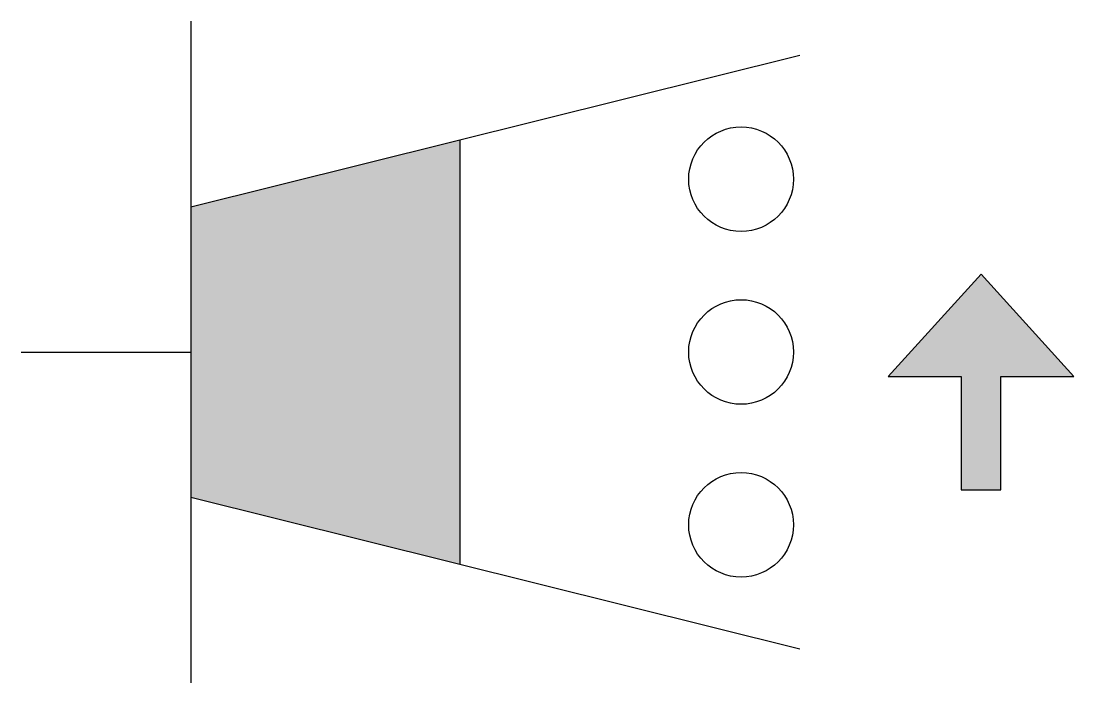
# Model space of a CAD drawing. Extents: x 0 to 9.29, y -2.92 to 2.92.
import ezdxf

# ---------------------------------------------------------------- set-up
doc = ezdxf.new("R2010")
doc.units = 0
doc.layers.get('0').update_dxf_attribs({"lineweight": 25})

msp = doc.modelspace()

# ---------------------------------------------------------------- hatches: boundary and pattern name
h = msp.add_hatch(color=256)
h.dxf.hatch_style = 1
h.paths.add_polyline_path([(8.2986, -1.2178), (8.649, -1.2178), (8.649, -0.2178), (9.2937, -0.2178), (8.4738, 0.6875), (7.6539, -0.2178), (8.2986, -0.2178)])

# ---------------------------------------------------------------- linework, layer by layer
for p, q in [((1.5, 2.9243), (1.5, -2.9243)), ((1.5, 1.2825), (6.8744, 2.6225)), ((3.8744, 1.8745), (3.8744, -1.8745)), ((0, 0), (1.5, 0)), ((1.5, -1.2825), (6.8744, -2.6225))]:
    msp.add_line(p, q)
msp.add_lwpolyline([(8.2986, -1.2178), (8.649, -1.2178), (8.649, -0.2178), (9.2937, -0.2178), (8.4738, 0.6875), (7.6539, -0.2178), (8.2986, -0.2178)], close=True)
for centre in [(6.3554, 1.5266), (6.3554, 0), (6.3554, -1.5266)]:
    msp.add_circle(centre, 0.462)
msp.add_solid([(1.5, 1.2825), (1.5, -1.2825), (3.8744, 1.8745), (3.8744, -1.8745)])

doc.saveas('drawing.dxf')
